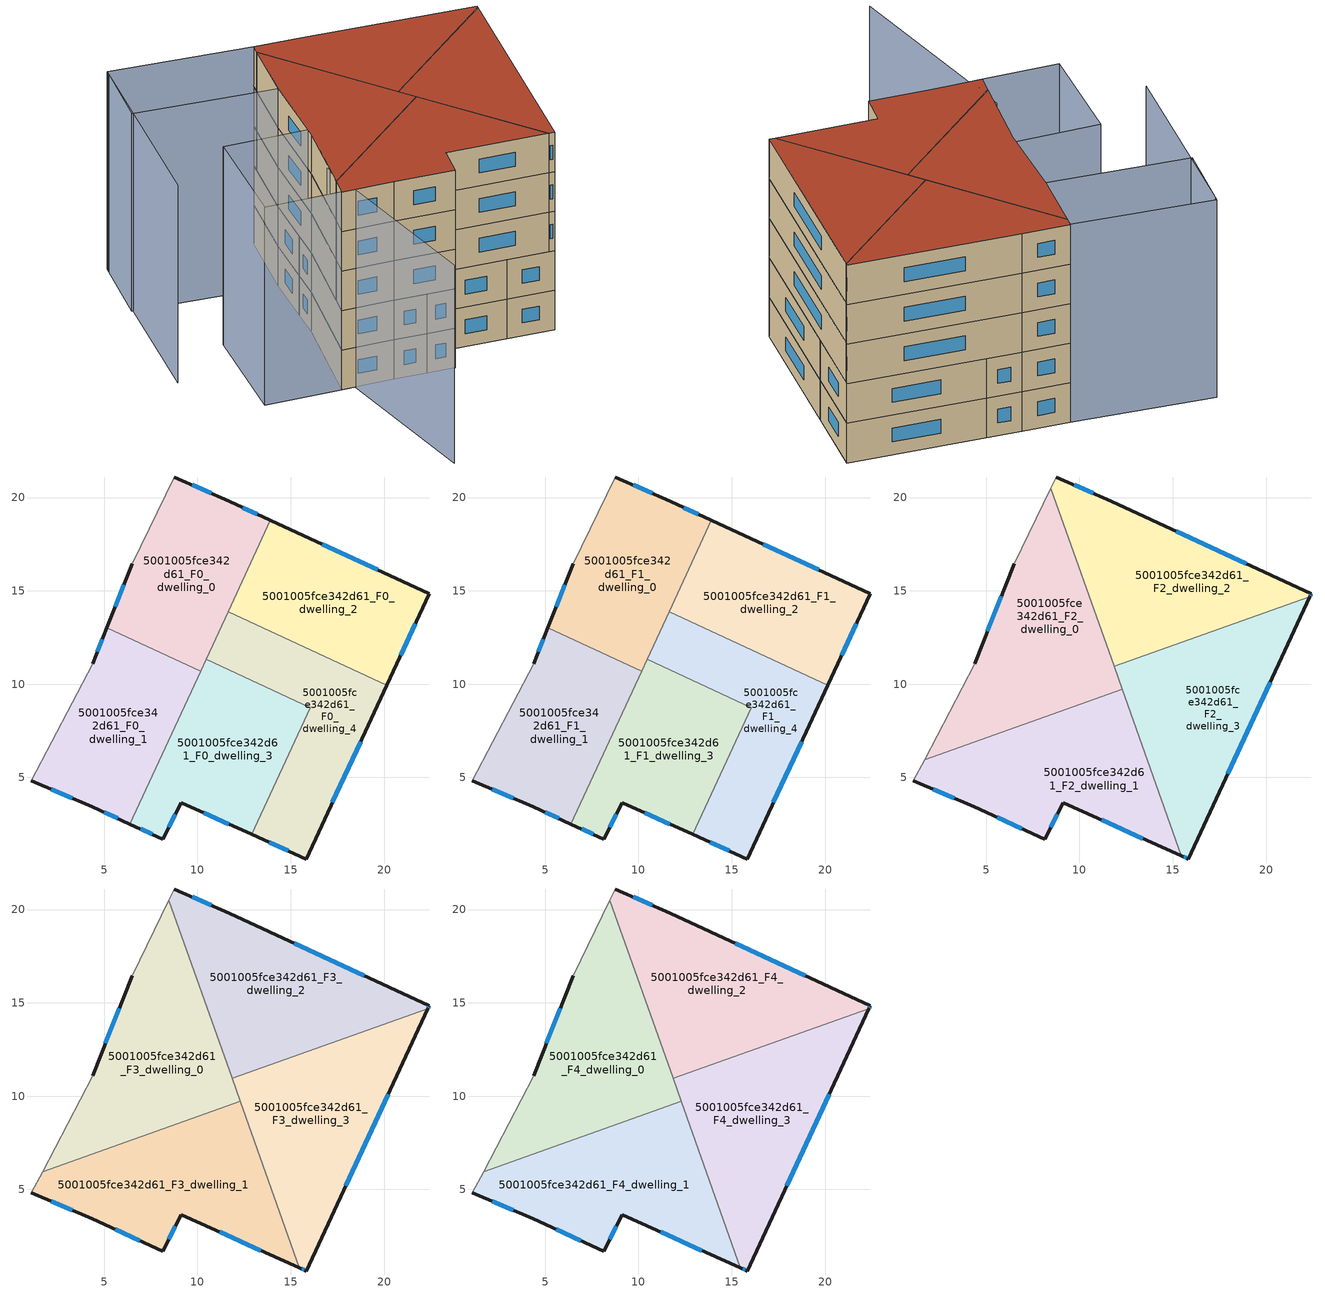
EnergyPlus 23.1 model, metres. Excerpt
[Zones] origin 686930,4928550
5001005fce342d61_F0_dwelling_0
 floor ground (EU_floor_Construction): 13.92,18.77 10.17,10.7 5.15,13.02 6.51,16.45 8.76,21.1 11.71,19.79 z0
 wall outside (EU_wall_Construction): 6.51,16.45 5.15,13.02 / 13.92,18.77 11.71,19.79 8.76,21.1 z0:3
 wall to 5001005fce342d61_F0_dwelling_1 (EU_wall_Construction): 5.15,13.02 10.17,10.7 z0:3
 wall adiabatic (EU_wall_Construction): 8.76,21.1 6.51,16.45 z0:3
 wall to 5001005fce342d61_F0_dwelling_2 (EU_wall_Construction): 11.65,13.89 13.92,18.77 z0:3
 wall to 5001005fce342d61_F0_dwelling_4 (EU_wall_Construction): 10.46,11.32 11.65,13.89 z0:3
 wall to 5001005fce342d61_F0_dwelling_3 (EU_wall_Construction): 10.17,10.69 10.46,11.32 z0:3
 window (EU_Window_Construction): 6.06,15.34 5.59,14.14 / 10.75,20.22 9.72,20.68 / 13.2,19.11 12.43,19.46 z0.98:2.02
5001005fce342d61_F0_dwelling_1
 floor ground (EU_floor_Construction): 10.17,10.7 6.38,2.5 4.36,3.42 1.1,4.81 4.39,11.1 5.15,13.02 z0
 wall outside (EU_wall_Construction): 1.1,4.81 4.36,3.42 6.38,2.5 / 5.15,13.02 4.39,11.1 z0:3
 wall adiabatic (EU_wall_Construction): 4.39,11.1 1.1,4.81 z0:3
 wall to 5001005fce342d61_F0_dwelling_3 (EU_wall_Construction): 6.38,2.5 10.17,10.7 z0:3
 window (EU_Window_Construction): 2.17,4.36 3.3,3.87 / 4.9,12.4 4.63,11.73 / 5.02,3.12 5.73,2.8 z0.98:2.02
5001005fce342d61_F0_dwelling_2
 floor ground (EU_floor_Construction): 22.42,14.84 20.15,9.95 11.65,13.89 13.92,18.77 z0
 wall outside (EU_wall_Construction): 20.15,9.95 22.42,14.84 13.92,18.77 z0:3
 wall to 5001005fce342d61_F0_dwelling_4 (EU_wall_Construction): 11.65,13.89 20.15,9.95 z0:3
 window (EU_Window_Construction): 20.89,11.54 21.68,13.25 / 19.65,16.12 16.68,17.5 z0.98:2.02
5001005fce342d61_F0_dwelling_3
 floor ground (EU_floor_Construction): 16.04,8.74 12.9,1.95 9.12,3.65 8.15,1.7 6.38,2.5 10.46,11.32 z0
 wall outside (EU_wall_Construction): 6.38,2.5 8.15,1.7 9.12,3.65 12.9,1.95 z0:3
 wall to 5001005fce342d61_F0_dwelling_4 (EU_wall_Construction): 12.9,1.95 16.04,8.74 10.46,11.32 z0:3
 window (EU_Window_Construction): 10.35,3.1 11.67,2.51 / 8.46,2.34 8.81,3.02 / 6.95,2.24 7.57,1.96 z0.98:2.02
5001005fce342d61_F0_dwelling_4
 floor ground (EU_floor_Construction): 20.15,9.95 15.83,0.63 12.9,1.95 16.04,8.74 10.46,11.32 11.65,13.89 z0
 wall outside (EU_wall_Construction): 12.9,1.95 15.83,0.63 20.15,9.95 z0:3
 window (EU_Window_Construction): 17.24,3.66 18.75,6.92 / 13.85,1.52 14.88,1.06 z0.98:2.02
5001005fce342d61_F1_dwelling_0
 floor to 5001005fce342d61_F0_dwelling_0 (EU_floor_Construction): 13.92,18.77 10.17,10.7 5.15,13.02 6.51,16.45 8.76,21.1 11.71,19.79 z3
 wall outside (EU_wall_Construction): 6.51,16.45 5.15,13.02 / 13.92,18.77 11.71,19.79 8.76,21.1 z3:6
 wall to 5001005fce342d61_F1_dwelling_1 (EU_wall_Construction): 5.15,13.02 10.17,10.7 z3:6
 wall adiabatic (EU_wall_Construction): 8.76,21.1 6.51,16.45 z3:6
 wall to 5001005fce342d61_F1_dwelling_2 (EU_wall_Construction): 11.65,13.89 13.92,18.77 z3:6
 wall to 5001005fce342d61_F1_dwelling_4 (EU_wall_Construction): 10.46,11.32 11.65,13.89 z3:6
 wall to 5001005fce342d61_F1_dwelling_3 (EU_wall_Construction): 10.17,10.69 10.46,11.32 z3:6
 window (EU_Window_Construction): 6.06,15.34 5.59,14.14 / 10.75,20.22 9.72,20.68 / 13.2,19.11 12.43,19.46 z3.98:5.02
5001005fce342d61_F1_dwelling_1
 floor to 5001005fce342d61_F0_dwelling_1 (EU_floor_Construction): 10.17,10.7 6.38,2.5 4.36,3.42 1.1,4.81 4.39,11.1 5.15,13.02 z3
 wall outside (EU_wall_Construction): 1.1,4.81 4.36,3.42 6.38,2.5 / 5.15,13.02 4.39,11.1 z3:6
 wall adiabatic (EU_wall_Construction): 4.39,11.1 1.1,4.81 z3:6
 wall to 5001005fce342d61_F1_dwelling_3 (EU_wall_Construction): 6.38,2.5 10.17,10.7 z3:6
 window (EU_Window_Construction): 2.17,4.36 3.3,3.87 / 4.9,12.4 4.63,11.73 / 5.02,3.12 5.73,2.8 z3.98:5.02
5001005fce342d61_F1_dwelling_2
 floor to 5001005fce342d61_F0_dwelling_2 (EU_floor_Construction): 22.42,14.84 20.15,9.95 11.65,13.89 13.92,18.77 z3
 wall outside (EU_wall_Construction): 20.15,9.95 22.42,14.84 13.92,18.77 z3:6
 wall to 5001005fce342d61_F1_dwelling_4 (EU_wall_Construction): 11.65,13.89 20.15,9.95 z3:6
 window (EU_Window_Construction): 20.89,11.54 21.68,13.25 / 19.65,16.12 16.68,17.5 z3.98:5.02
5001005fce342d61_F1_dwelling_3
 floor to 5001005fce342d61_F0_dwelling_3 (EU_floor_Construction): 16.04,8.74 12.9,1.95 9.12,3.65 8.15,1.7 6.38,2.5 10.46,11.32 z3
 wall outside (EU_wall_Construction): 6.38,2.5 8.15,1.7 9.12,3.65 12.9,1.95 z3:6
 wall to 5001005fce342d61_F1_dwelling_4 (EU_wall_Construction): 12.9,1.95 16.04,8.74 10.46,11.32 z3:6
 window (EU_Window_Construction): 10.35,3.1 11.67,2.51 / 8.46,2.34 8.81,3.02 / 6.95,2.24 7.57,1.96 z3.98:5.02
 ceiling adiabatic (EU_roof_Construction): 12.29,9.72 11.97,10.63 10.46,11.32 9.22,8.63 z6
5001005fce342d61_F1_dwelling_4
 floor to 5001005fce342d61_F0_dwelling_4 (EU_floor_Construction): 20.15,9.95 15.83,0.63 12.9,1.95 16.04,8.74 10.46,11.32 11.65,13.89 z3
 wall outside (EU_wall_Construction): 12.9,1.95 15.83,0.63 20.15,9.95 z3:6
 window (EU_Window_Construction): 17.24,3.66 18.75,6.92 / 13.85,1.52 14.88,1.06 z3.98:5.02
 ceiling adiabatic (EU_roof_Construction): 11.97,10.63 11.18,12.86 10.46,11.32 z6
5001005fce342d61_F2_dwelling_0
 floor to 5001005fce342d61_F1_dwelling_0 (EU_floor_Construction): 8.46,20.5 11.18,12.86 10.17,10.7 5.15,13.02 6.51,16.45 z6
 floor to 5001005fce342d61_F1_dwelling_1 (EU_floor_Construction): 10.17,10.7 9.22,8.63 1.7,5.96 4.39,11.1 5.15,13.02 z6
 floor adiabatic (EU_floor_Construction): 11.18,12.86 12.29,9.72 9.22,8.63 z6
 wall outside (EU_wall_Construction): 6.51,16.45 4.39,11.1 z6:9
 wall adiabatic (EU_wall_Construction): 8.46,20.5 6.51,16.45 / 4.39,11.1 1.7,5.96 z6:9
 wall to 5001005fce342d61_F2_dwelling_1 (EU_wall_Construction): 1.7,5.96 12.29,9.72 z6:9
 wall to 5001005fce342d61_F2_dwelling_2 (EU_wall_Construction): 11.86,10.95 8.46,20.5 z6:9
 wall to 5001005fce342d61_F2_dwelling_3 (EU_wall_Construction): 12.29,9.72 11.86,10.95 z6:9
 window (EU_Window_Construction): 5.82,14.71 5.07,12.84 z6.98:8.02
5001005fce342d61_F2_dwelling_1
 floor to 5001005fce342d61_F1_dwelling_1 (EU_floor_Construction): 9.22,8.63 6.38,2.5 4.36,3.42 1.1,4.81 1.7,5.96 z6
 floor to 5001005fce342d61_F1_dwelling_3 (EU_floor_Construction): 12.29,9.72 14.12,4.58 12.9,1.95 9.12,3.65 8.15,1.7 6.38,2.5 9.22,8.63 z6
 floor to 5001005fce342d61_F1_dwelling_4 (EU_floor_Construction): 14.12,4.58 15.46,0.8 12.9,1.95 z6
 wall outside (EU_wall_Construction): 1.1,4.81 4.36,3.42 8.15,1.7 9.12,3.65 15.46,0.8 z6:9
 wall adiabatic (EU_wall_Construction): 1.7,5.96 1.1,4.81 z6:9
 wall to 5001005fce342d61_F2_dwelling_3 (EU_wall_Construction): 15.46,0.8 12.29,9.72 z6:9
 window (EU_Window_Construction): 5.59,2.86 6.92,2.26 / 2.17,4.36 3.3,3.87 / 11.19,2.72 13.4,1.73 / 8.46,2.34 8.81,3.02 z6.98:8.02
5001005fce342d61_F2_dwelling_2
 floor to 5001005fce342d61_F1_dwelling_2 (EU_floor_Construction): 22.42,14.84 22.34,14.67 15.33,12.18 11.65,13.89 13.92,18.77 z6
 floor to 5001005fce342d61_F1_dwelling_0 (EU_floor_Construction): 13.92,18.77 11.18,12.86 8.46,20.5 8.76,21.1 11.71,19.79 z6
 floor to 5001005fce342d61_F1_dwelling_4 (EU_floor_Construction): 15.33,12.18 11.85,10.95 11.18,12.86 11.65,13.89 z6
 wall outside (EU_wall_Construction): 22.34,14.67 22.42,14.84 11.71,19.79 8.76,21.1 z6:9
 wall to 5001005fce342d61_F2_dwelling_3 (EU_wall_Construction): 11.85,10.95 22.34,14.67 z6:9
 wall adiabatic (EU_wall_Construction): 8.76,21.1 8.46,20.5 z6:9
 window (EU_Window_Construction): 10.75,20.22 9.72,20.68 / 18.94,16.45 15.19,18.18 / 22.36,14.73 22.39,14.79 z6.98:8.02
5001005fce342d61_F2_dwelling_3
 floor to 5001005fce342d61_F1_dwelling_4 (EU_floor_Construction): 20.15,9.95 15.83,0.63 15.46,0.8 14.12,4.58 16.04,8.74 11.97,10.63 11.85,10.95 15.33,12.18 z6
 floor to 5001005fce342d61_F1_dwelling_2 (EU_floor_Construction): 22.34,14.67 20.15,9.95 15.33,12.18 z6
 floor to 5001005fce342d61_F1_dwelling_3 (EU_floor_Construction): 16.04,8.74 14.12,4.58 11.97,10.63 z6
 wall outside (EU_wall_Construction): 15.46,0.8 15.83,0.63 22.34,14.67 z6:9
 window (EU_Window_Construction): 17.95,5.2 20.22,10.11 / 15.58,0.75 15.71,0.69 z6.98:8.02
5001005fce342d61_F3_dwelling_0
 floor to 5001005fce342d61_F2_dwelling_0 (EU_floor_Construction): 8.46,20.5 12.29,9.72 1.7,5.96 4.39,11.1 6.51,16.45 z9
 wall outside (EU_wall_Construction): 6.51,16.45 4.39,11.1 z9:12
 wall adiabatic (EU_wall_Construction): 8.46,20.5 6.51,16.45 / 4.39,11.1 1.7,5.96 z9:12
 wall to 5001005fce342d61_F3_dwelling_1 (EU_wall_Construction): 1.7,5.96 12.29,9.72 z9:12
 wall to 5001005fce342d61_F3_dwelling_2 (EU_wall_Construction): 11.86,10.95 8.46,20.5 z9:12
 wall to 5001005fce342d61_F3_dwelling_3 (EU_wall_Construction): 12.29,9.72 11.86,10.95 z9:12
 window (EU_Window_Construction): 5.82,14.71 5.07,12.84 z9.98:11.02
5001005fce342d61_F3_dwelling_1
 floor to 5001005fce342d61_F2_dwelling_1 (EU_floor_Construction): 12.29,9.72 15.46,0.8 9.12,3.65 8.15,1.7 4.36,3.42 1.1,4.81 1.7,5.96 z9
 wall outside (EU_wall_Construction): 1.1,4.81 4.36,3.42 8.15,1.7 9.12,3.65 15.46,0.8 z9:12
 wall adiabatic (EU_wall_Construction): 1.7,5.96 1.1,4.81 z9:12
 wall to 5001005fce342d61_F3_dwelling_3 (EU_wall_Construction): 15.46,0.8 12.29,9.72 z9:12
 window (EU_Window_Construction): 5.59,2.86 6.92,2.26 / 2.17,4.36 3.3,3.87 / 11.19,2.72 13.4,1.73 / 8.46,2.34 8.81,3.02 z9.98:11.02
5001005fce342d61_F3_dwelling_2
 floor to 5001005fce342d61_F2_dwelling_2 (EU_floor_Construction): 22.42,14.84 22.34,14.67 11.85,10.95 8.46,20.5 8.76,21.1 11.71,19.79 z9
 wall outside (EU_wall_Construction): 22.34,14.67 22.42,14.84 11.71,19.79 8.76,21.1 z9:12
 wall to 5001005fce342d61_F3_dwelling_3 (EU_wall_Construction): 11.85,10.95 22.34,14.67 z9:12
 wall adiabatic (EU_wall_Construction): 8.76,21.1 8.46,20.5 z9:12
 window (EU_Window_Construction): 10.75,20.22 9.72,20.68 / 18.94,16.45 15.19,18.18 / 22.36,14.73 22.39,14.79 z9.98:11.02
5001005fce342d61_F3_dwelling_3
 floor to 5001005fce342d61_F2_dwelling_3 (EU_floor_Construction): 22.34,14.67 15.83,0.63 15.46,0.8 11.85,10.95 z9
 wall outside (EU_wall_Construction): 15.46,0.8 15.83,0.63 22.34,14.67 z9:12
 window (EU_Window_Construction): 17.95,5.2 20.22,10.11 / 15.58,0.75 15.71,0.69 z9.98:11.02
5001005fce342d61_F4_dwelling_0
 floor to 5001005fce342d61_F3_dwelling_0 (EU_floor_Construction): 8.46,20.5 12.29,9.72 1.7,5.96 4.39,11.1 6.51,16.45 z12
 wall outside (EU_wall_Construction): 6.51,16.45 4.39,11.1 z12:15
 wall adiabatic (EU_wall_Construction): 8.46,20.5 6.51,16.45 / 4.39,11.1 1.7,5.96 z12:15
 wall to 5001005fce342d61_F4_dwelling_1 (EU_wall_Construction): 1.7,5.96 12.29,9.72 z12:15
 wall to 5001005fce342d61_F4_dwelling_2 (EU_wall_Construction): 11.86,10.95 8.46,20.5 z12:15
 wall to 5001005fce342d61_F4_dwelling_3 (EU_wall_Construction): 12.29,9.72 11.86,10.95 z12:15
 window (EU_Window_Construction): 5.82,14.71 5.07,12.84 z12.98:14.02
 roof outside (EU_roof_Construction): 12.29,9.72 8.46,20.5 6.51,16.45 4.39,11.1 1.7,5.96 z15
5001005fce342d61_F4_dwelling_1
 floor to 5001005fce342d61_F3_dwelling_1 (EU_floor_Construction): 12.29,9.72 15.46,0.8 9.12,3.65 8.15,1.7 4.36,3.42 1.1,4.81 1.7,5.96 z12
 wall outside (EU_wall_Construction): 1.1,4.81 4.36,3.42 8.15,1.7 9.12,3.65 15.46,0.8 z12:15
 wall adiabatic (EU_wall_Construction): 1.7,5.96 1.1,4.81 z12:15
 wall to 5001005fce342d61_F4_dwelling_3 (EU_wall_Construction): 15.46,0.8 12.29,9.72 z12:15
 window (EU_Window_Construction): 5.59,2.86 6.92,2.26 / 2.17,4.36 3.3,3.87 / 11.19,2.72 13.4,1.73 / 8.46,2.34 8.81,3.02 z12.98:14.02
 roof outside (EU_roof_Construction): 15.46,0.8 12.29,9.72 1.7,5.96 1.1,4.81 4.36,3.42 8.15,1.7 9.12,3.65 z15
5001005fce342d61_F4_dwelling_2
 floor to 5001005fce342d61_F3_dwelling_2 (EU_floor_Construction): 22.42,14.84 22.34,14.67 11.85,10.95 8.46,20.5 8.76,21.1 11.71,19.79 z12
 wall outside (EU_wall_Construction): 22.34,14.67 22.42,14.84 11.71,19.79 8.76,21.1 z12:15
 wall to 5001005fce342d61_F4_dwelling_3 (EU_wall_Construction): 11.85,10.95 22.34,14.67 z12:15
 wall adiabatic (EU_wall_Construction): 8.76,21.1 8.46,20.5 z12:15
 window (EU_Window_Construction): 10.75,20.22 9.72,20.68 / 18.94,16.45 15.19,18.18 / 22.36,14.73 22.39,14.79 z12.98:14.02
 roof outside (EU_roof_Construction): 22.34,14.67 22.42,14.84 11.71,19.79 8.76,21.1 8.46,20.5 11.85,10.95 z15
5001005fce342d61_F4_dwelling_3
 floor to 5001005fce342d61_F3_dwelling_3 (EU_floor_Construction): 22.34,14.67 15.83,0.63 15.46,0.8 11.85,10.95 z12
 wall outside (EU_wall_Construction): 15.46,0.8 15.83,0.63 22.34,14.67 z12:15
 window (EU_Window_Construction): 17.95,5.2 20.22,10.11 / 15.58,0.75 15.71,0.69 z12.98:14.02
 roof outside (EU_roof_Construction): 15.83,0.63 22.34,14.67 11.85,10.95 15.46,0.8 z15
shading: 2.38,7.48 0.42,-6.4 / -0.19,25.08 -5.94,12.55 / 1.62,4.59 -3.71,6.85 / -3.71,6.85 -0.74,13.86 / -0.74,13.86 4.59,11.59 / 4.59,11.59 1.62,4.59 / 8.75,21.1 6.5,16.45 / 6.5,16.45 -2.31,20.72 / -2.31,20.72 -0.06,25.37 / -0.06,25.37 8.75,21.1 z0:15
[Building]
EU S2 Campaign: North Axis=0; Terrain=City; Solar Distribution=FullExterior
[Site:Location]
Bologna: Latitude=44.5; Longitude=11.25; Time Zone=1; Elevation=37
[SizingPeriod:WeatherFileDays]
AnnualSizingPeriod: Begin Month=1; Begin Day of Month=1; End Month=12; End Day of Month=31; Day of Week for Start Day=Monday; Use Weather File Daylight Saving Period=No; Use Weather File Rain and Snow Indicators=No
[MATERIAL]
EU_InternalMass_Material: Roughness=MediumRough; Thickness=0.1; Conductivity=1; Density=1800; Specific Heat=900; Thermal Absorptance=0.9; Solar Absorptance=0.7; Visible Absorptance=0.7
[MATERIAL:NOMASS] Roughness=MediumRough; Thermal Absorptance=0.9; Solar Absorptance=0.7; Visible Absorptance=0.7
Name | Thermal Resistance
EU_wall_NoMass | 0.905828
EU_roof_NoMass | 0.37593
EU_floor_NoMass | 0.67114
[WINDOWMATERIAL:SIMPLEGLAZINGSYSTEM]
EU_Window_SimpleGlazing: UFactor=4.52486; Solar Heat Gain Coefficient=0.85; Visible Transmittance=0.85
[CONSTRUCTION]
EU_wall_Construction: EU_wall_NoMass
EU_roof_Construction: EU_roof_NoMass
EU_floor_Construction: EU_floor_NoMass
EU_Window_Construction: EU_Window_SimpleGlazing
EU_InternalMass_Construction: EU_InternalMass_Material
[ZONE] Type=1; Multiplier=1; Ceiling Height=autocalculate; Floor Area=autocalculate; Part of Total Floor Area=Yes
Name | Volume
5001005fce342d61_F0_dwelling_0; 5001005fce342d61_F1_dwelling_0 | 151.421
5001005fce342d61_F2_dwelling_0; 5001005fce342d61_F3_dwelling_0; 5001005fce342d61_F4_dwelling_0 | 189.269
5001005fce342d61_F0_dwelling_1; 5001005fce342d61_F1_dwelling_1 | 151.427
5001005fce342d61_F2_dwelling_1; 5001005fce342d61_F3_dwelling_1; 5001005fce342d61_F4_dwelling_1 | 189.278
5001005fce342d61_F0_dwelling_2; 5001005fce342d61_F1_dwelling_2 | 151.412
5001005fce342d61_F2_dwelling_2; 5001005fce342d61_F3_dwelling_2; 5001005fce342d61_F4_dwelling_2 | 189.273
5001005fce342d61_F0_dwelling_3; 5001005fce342d61_F1_dwelling_3 | 151.397
5001005fce342d61_F2_dwelling_3; 5001005fce342d61_F3_dwelling_3; 5001005fce342d61_F4_dwelling_3 | 189.267
5001005fce342d61_F0_dwelling_4; 5001005fce342d61_F1_dwelling_4 | 151.415
[INTERNALMASS] Construction=EU_InternalMass_Construction
Name | Zone or ZoneList | Surface Area
5001005fce342d61_F0_dwelling_0_EU_InternalMass | 5001005fce342d61_F0_dwelling_0 | 50.4741
5001005fce342d61_F0_dwelling_1_EU_InternalMass | 5001005fce342d61_F0_dwelling_1 | 50.4758
5001005fce342d61_F0_dwelling_2_EU_InternalMass | 5001005fce342d61_F0_dwelling_2 | 50.4732
5001005fce342d61_F0_dwelling_3_EU_InternalMass | 5001005fce342d61_F0_dwelling_3 | 50.466
5001005fce342d61_F0_dwelling_4_EU_InternalMass | 5001005fce342d61_F0_dwelling_4 | 50.4718
5001005fce342d61_F1_dwelling_0_EU_InternalMass | 5001005fce342d61_F1_dwelling_0 | 50.4741
5001005fce342d61_F1_dwelling_1_EU_InternalMass | 5001005fce342d61_F1_dwelling_1 | 50.4758
5001005fce342d61_F1_dwelling_2_EU_InternalMass | 5001005fce342d61_F1_dwelling_2 | 50.4732
5001005fce342d61_F1_dwelling_3_EU_InternalMass | 5001005fce342d61_F1_dwelling_3 | 50.466
5001005fce342d61_F1_dwelling_4_EU_InternalMass | 5001005fce342d61_F1_dwelling_4 | 50.4718
5001005fce342d61_F2_dwelling_0_EU_InternalMass | 5001005fce342d61_F2_dwelling_0 | 63.0898
5001005fce342d61_F2_dwelling_1_EU_InternalMass | 5001005fce342d61_F2_dwelling_1 | 63.0922
5001005fce342d61_F2_dwelling_2_EU_InternalMass | 5001005fce342d61_F2_dwelling_2 | 63.0912
5001005fce342d61_F2_dwelling_3_EU_InternalMass | 5001005fce342d61_F2_dwelling_3 | 63.0892
5001005fce342d61_F3_dwelling_0_EU_InternalMass | 5001005fce342d61_F3_dwelling_0 | 63.0898
5001005fce342d61_F3_dwelling_1_EU_InternalMass | 5001005fce342d61_F3_dwelling_1 | 63.0922
5001005fce342d61_F3_dwelling_2_EU_InternalMass | 5001005fce342d61_F3_dwelling_2 | 63.0912
5001005fce342d61_F3_dwelling_3_EU_InternalMass | 5001005fce342d61_F3_dwelling_3 | 63.0892
5001005fce342d61_F4_dwelling_0_EU_InternalMass | 5001005fce342d61_F4_dwelling_0 | 63.0898
5001005fce342d61_F4_dwelling_1_EU_InternalMass | 5001005fce342d61_F4_dwelling_1 | 63.0922
5001005fce342d61_F4_dwelling_2_EU_InternalMass | 5001005fce342d61_F4_dwelling_2 | 63.0912
5001005fce342d61_F4_dwelling_3_EU_InternalMass | 5001005fce342d61_F4_dwelling_3 | 63.0892
[OTHEREQUIPMENT] Fuel Type=Electricity; Design Level Calculation Method=Watts/Area; Power per Zone Floor Area=1; Fraction Latent=0; Fraction Radiant=0; Fraction Lost=0; Carbon Dioxide Generation Rate=0; EndUse Subcategory=EU_Step8_InternalGains
Name | Zone or ZoneList or Space or SpaceList | Schedule
EU_Step8_InternalGain_5001005fce342d61_F0_dwelling_0_f000 | 5001005fce342d61_F0_dwelling_0 | EU_Step8_GainSchedule_5001005fce342d61_F0_dwelling_0_f000
EU_Step8_InternalGain_5001005fce342d61_F0_dwelling_1_f000 | 5001005fce342d61_F0_dwelling_1 | EU_Step8_GainSchedule_5001005fce342d61_F0_dwelling_1_f000
EU_Step8_InternalGain_5001005fce342d61_F0_dwelling_2_f000 | 5001005fce342d61_F0_dwelling_2 | EU_Step8_GainSchedule_5001005fce342d61_F0_dwelling_2_f000
EU_Step8_InternalGain_5001005fce342d61_F0_dwelling_3_f000 | 5001005fce342d61_F0_dwelling_3 | EU_Step8_GainSchedule_5001005fce342d61_F0_dwelling_3_f000
EU_Step8_InternalGain_5001005fce342d61_F0_dwelling_4_f000 | 5001005fce342d61_F0_dwelling_4 | EU_Step8_GainSchedule_5001005fce342d61_F0_dwelling_4_f000
EU_Step8_InternalGain_5001005fce342d61_F1_dwelling_0_f000 | 5001005fce342d61_F1_dwelling_0 | EU_Step8_GainSchedule_5001005fce342d61_F1_dwelling_0_f000
EU_Step8_InternalGain_5001005fce342d61_F1_dwelling_1_f000 | 5001005fce342d61_F1_dwelling_1 | EU_Step8_GainSchedule_5001005fce342d61_F1_dwelling_1_f000
EU_Step8_InternalGain_5001005fce342d61_F1_dwelling_2_f000 | 5001005fce342d61_F1_dwelling_2 | EU_Step8_GainSchedule_5001005fce342d61_F1_dwelling_2_f000
EU_Step8_InternalGain_5001005fce342d61_F1_dwelling_3_f000 | 5001005fce342d61_F1_dwelling_3 | EU_Step8_GainSchedule_5001005fce342d61_F1_dwelling_3_f000
EU_Step8_InternalGain_5001005fce342d61_F1_dwelling_4_f000 | 5001005fce342d61_F1_dwelling_4 | EU_Step8_GainSchedule_5001005fce342d61_F1_dwelling_4_f000
EU_Step8_InternalGain_5001005fce342d61_F2_dwelling_0_f000 | 5001005fce342d61_F2_dwelling_0 | EU_Step8_GainSchedule_5001005fce342d61_F2_dwelling_0_f000
EU_Step8_InternalGain_5001005fce342d61_F2_dwelling_1_f000 | 5001005fce342d61_F2_dwelling_1 | EU_Step8_GainSchedule_5001005fce342d61_F2_dwelling_1_f000
EU_Step8_InternalGain_5001005fce342d61_F2_dwelling_2_f000 | 5001005fce342d61_F2_dwelling_2 | EU_Step8_GainSchedule_5001005fce342d61_F2_dwelling_2_f000
EU_Step8_InternalGain_5001005fce342d61_F2_dwelling_3_f000 | 5001005fce342d61_F2_dwelling_3 | EU_Step8_GainSchedule_5001005fce342d61_F2_dwelling_3_f000
EU_Step8_InternalGain_5001005fce342d61_F3_dwelling_0_f000 | 5001005fce342d61_F3_dwelling_0 | EU_Step8_GainSchedule_5001005fce342d61_F3_dwelling_0_f000
EU_Step8_InternalGain_5001005fce342d61_F3_dwelling_1_f000 | 5001005fce342d61_F3_dwelling_1 | EU_Step8_GainSchedule_5001005fce342d61_F3_dwelling_1_f000
EU_Step8_InternalGain_5001005fce342d61_F3_dwelling_2_f000 | 5001005fce342d61_F3_dwelling_2 | EU_Step8_GainSchedule_5001005fce342d61_F3_dwelling_2_f000
EU_Step8_InternalGain_5001005fce342d61_F3_dwelling_3_f000 | 5001005fce342d61_F3_dwelling_3 | EU_Step8_GainSchedule_5001005fce342d61_F3_dwelling_3_f000
EU_Step8_InternalGain_5001005fce342d61_F4_dwelling_0_f000 | 5001005fce342d61_F4_dwelling_0 | EU_Step8_GainSchedule_5001005fce342d61_F4_dwelling_0_f000
EU_Step8_InternalGain_5001005fce342d61_F4_dwelling_1_f000 | 5001005fce342d61_F4_dwelling_1 | EU_Step8_GainSchedule_5001005fce342d61_F4_dwelling_1_f000
EU_Step8_InternalGain_5001005fce342d61_F4_dwelling_2_f000 | 5001005fce342d61_F4_dwelling_2 | EU_Step8_GainSchedule_5001005fce342d61_F4_dwelling_2_f000
EU_Step8_InternalGain_5001005fce342d61_F4_dwelling_3_f000 | 5001005fce342d61_F4_dwelling_3 | EU_Step8_GainSchedule_5001005fce342d61_F4_dwelling_3_f000
[ZONEVENTILATION:DESIGNFLOWRATE] Schedule=EU_AlwaysOn; Design Flow Rate Calculation Method=AirChanges/Hour; Air Changes per Hour=0.73129; Ventilation Type=Natural; Fan Pressure Rise=0; Fan Total Efficiency=1; Constant Term Coefficient=1; Temperature Term Coefficient=0; Velocity Term Coefficient=0; Velocity Squared Term Coefficient=0; Minimum Indoor Temperature=-100; Maximum Indoor Temperature=100; Delta Temperature=-100; Minimum Outdoor Temperature=-100; Maximum Outdoor Temperature=100; Maximum Wind Speed=40
Name | Zone or ZoneList or Space or SpaceList
EU_ConstantAir_5001005fce342d61_F0_dwelling_0 | 5001005fce342d61_F0_dwelling_0
EU_ConstantAir_5001005fce342d61_F0_dwelling_1 | 5001005fce342d61_F0_dwelling_1
EU_ConstantAir_5001005fce342d61_F0_dwelling_2 | 5001005fce342d61_F0_dwelling_2
EU_ConstantAir_5001005fce342d61_F0_dwelling_3 | 5001005fce342d61_F0_dwelling_3
EU_ConstantAir_5001005fce342d61_F0_dwelling_4 | 5001005fce342d61_F0_dwelling_4
EU_ConstantAir_5001005fce342d61_F1_dwelling_0 | 5001005fce342d61_F1_dwelling_0
EU_ConstantAir_5001005fce342d61_F1_dwelling_1 | 5001005fce342d61_F1_dwelling_1
EU_ConstantAir_5001005fce342d61_F1_dwelling_2 | 5001005fce342d61_F1_dwelling_2
EU_ConstantAir_5001005fce342d61_F1_dwelling_3 | 5001005fce342d61_F1_dwelling_3
EU_ConstantAir_5001005fce342d61_F1_dwelling_4 | 5001005fce342d61_F1_dwelling_4
EU_ConstantAir_5001005fce342d61_F2_dwelling_0 | 5001005fce342d61_F2_dwelling_0
EU_ConstantAir_5001005fce342d61_F2_dwelling_1 | 5001005fce342d61_F2_dwelling_1
EU_ConstantAir_5001005fce342d61_F2_dwelling_2 | 5001005fce342d61_F2_dwelling_2
EU_ConstantAir_5001005fce342d61_F2_dwelling_3 | 5001005fce342d61_F2_dwelling_3
EU_ConstantAir_5001005fce342d61_F3_dwelling_0 | 5001005fce342d61_F3_dwelling_0
EU_ConstantAir_5001005fce342d61_F3_dwelling_1 | 5001005fce342d61_F3_dwelling_1
EU_ConstantAir_5001005fce342d61_F3_dwelling_2 | 5001005fce342d61_F3_dwelling_2
EU_ConstantAir_5001005fce342d61_F3_dwelling_3 | 5001005fce342d61_F3_dwelling_3
EU_ConstantAir_5001005fce342d61_F4_dwelling_0 | 5001005fce342d61_F4_dwelling_0
EU_ConstantAir_5001005fce342d61_F4_dwelling_1 | 5001005fce342d61_F4_dwelling_1
EU_ConstantAir_5001005fce342d61_F4_dwelling_2 | 5001005fce342d61_F4_dwelling_2
EU_ConstantAir_5001005fce342d61_F4_dwelling_3 | 5001005fce342d61_F4_dwelling_3
[HVACTEMPLATE:THERMOSTAT] Constant Heating Setpoint=20; Constant Cooling Setpoint=50
EU_HeatOnly_5001005fce342d61_F0_dwelling_0; EU_HeatOnly_5001005fce342d61_F0_dwelling_1; EU_HeatOnly_5001005fce342d61_F0_dwelling_2; EU_HeatOnly_5001005fce342d61_F0_dwelling_3; EU_HeatOnly_5001005fce342d61_F0_dwelling_4; EU_HeatOnly_5001005fce342d61_F1_dwelling_0; EU_HeatOnly_5001005fce342d61_F1_dwelling_1; EU_HeatOnly_5001005fce342d61_F1_dwelling_2; EU_HeatOnly_5001005fce342d61_F1_dwelling_3; EU_HeatOnly_5001005fce342d61_F1_dwelling_4; EU_HeatOnly_5001005fce342d61_F2_dwelling_0; EU_HeatOnly_5001005fce342d61_F2_dwelling_1; EU_HeatOnly_5001005fce342d61_F2_dwelling_2; EU_HeatOnly_5001005fce342d61_F2_dwelling_3; EU_HeatOnly_5001005fce342d61_F3_dwelling_0; EU_HeatOnly_5001005fce342d61_F3_dwelling_1; EU_HeatOnly_5001005fce342d61_F3_dwelling_2; EU_HeatOnly_5001005fce342d61_F3_dwelling_3; EU_HeatOnly_5001005fce342d61_F4_dwelling_0; EU_HeatOnly_5001005fce342d61_F4_dwelling_1; EU_HeatOnly_5001005fce342d61_F4_dwelling_2; EU_HeatOnly_5001005fce342d61_F4_dwelling_3
[HVACTEMPLATE:ZONE:IDEALLOADSAIRSYSTEM] System Availability Schedule=EU_AlwaysOn; Maximum Heating Supply Air Temperature=50; Minimum Cooling Supply Air Temperature=13; Maximum Heating Supply Air Humidity Ratio=0.0156; Minimum Cooling Supply Air Humidity Ratio=0.0077; Heating Limit=NoLimit; Cooling Limit=NoLimit; Heating Availability Schedule=EU_AlwaysOn; Cooling Availability Schedule=EU_CoolingOff; Dehumidification Control Type=ConstantSensibleHeatRatio; Cooling Sensible Heat Ratio=0.7; Dehumidification Setpoint=60; Humidification Control Type=None; Humidification Setpoint=30; Outdoor Air Method=None; Outdoor Air Flow Rate per Person=0.00944; Outdoor Air Flow Rate per Zone Floor Area=0; Outdoor Air Flow Rate per Zone=0; Demand Controlled Ventilation Type=None; Outdoor Air Economizer Type=NoEconomizer; Heat Recovery Type=None; Sensible Heat Recovery Effectiveness=0.7; Latent Heat Recovery Effectiveness=0.65
Name | Template Thermostat
5001005fce342d61_F0_dwelling_0 | EU_HeatOnly_5001005fce342d61_F0_dwelling_0
5001005fce342d61_F0_dwelling_1 | EU_HeatOnly_5001005fce342d61_F0_dwelling_1
5001005fce342d61_F0_dwelling_2 | EU_HeatOnly_5001005fce342d61_F0_dwelling_2
5001005fce342d61_F0_dwelling_3 | EU_HeatOnly_5001005fce342d61_F0_dwelling_3
5001005fce342d61_F0_dwelling_4 | EU_HeatOnly_5001005fce342d61_F0_dwelling_4
5001005fce342d61_F1_dwelling_0 | EU_HeatOnly_5001005fce342d61_F1_dwelling_0
5001005fce342d61_F1_dwelling_1 | EU_HeatOnly_5001005fce342d61_F1_dwelling_1
5001005fce342d61_F1_dwelling_2 | EU_HeatOnly_5001005fce342d61_F1_dwelling_2
5001005fce342d61_F1_dwelling_3 | EU_HeatOnly_5001005fce342d61_F1_dwelling_3
5001005fce342d61_F1_dwelling_4 | EU_HeatOnly_5001005fce342d61_F1_dwelling_4
5001005fce342d61_F2_dwelling_0 | EU_HeatOnly_5001005fce342d61_F2_dwelling_0
5001005fce342d61_F2_dwelling_1 | EU_HeatOnly_5001005fce342d61_F2_dwelling_1
5001005fce342d61_F2_dwelling_2 | EU_HeatOnly_5001005fce342d61_F2_dwelling_2
5001005fce342d61_F2_dwelling_3 | EU_HeatOnly_5001005fce342d61_F2_dwelling_3
5001005fce342d61_F3_dwelling_0 | EU_HeatOnly_5001005fce342d61_F3_dwelling_0
5001005fce342d61_F3_dwelling_1 | EU_HeatOnly_5001005fce342d61_F3_dwelling_1
5001005fce342d61_F3_dwelling_2 | EU_HeatOnly_5001005fce342d61_F3_dwelling_2
5001005fce342d61_F3_dwelling_3 | EU_HeatOnly_5001005fce342d61_F3_dwelling_3
5001005fce342d61_F4_dwelling_0 | EU_HeatOnly_5001005fce342d61_F4_dwelling_0
5001005fce342d61_F4_dwelling_1 | EU_HeatOnly_5001005fce342d61_F4_dwelling_1
5001005fce342d61_F4_dwelling_2 | EU_HeatOnly_5001005fce342d61_F4_dwelling_2
5001005fce342d61_F4_dwelling_3 | EU_HeatOnly_5001005fce342d61_F4_dwelling_3
[SIZING:ZONE] Zone Cooling Design Supply Air Temperature Input Method=SupplyAirTemperature; Zone Cooling Design Supply Air Temperature=13; Zone Heating Design Supply Air Temperature Input Method=SupplyAirTemperature; Zone Heating Design Supply Air Temperature=50; Zone Cooling Design Supply Air Humidity Ratio=0.008; Zone Heating Design Supply Air Humidity Ratio=0.008; Cooling Design Air Flow Method=DesignDay; Cooling Design Air Flow Rate=0; Cooling Minimum Air Flow per Zone Floor Area=0.000762; Cooling Minimum Air Flow=0; Cooling Minimum Air Flow Fraction=0.2; Heating Design Air Flow Method=DesignDay; Heating Design Air Flow Rate=0; Heating Maximum Air Flow per Zone Floor Area=0.002032; Heating Maximum Air Flow=0.141576; Heating Maximum Air Flow Fraction=0.3; Account for Dedicated Outdoor Air System=No; Dedicated Outdoor Air System Control Strategy=NeutralSupplyAir; Dedicated Outdoor Air Low Setpoint Temperature for Design=autosize; Dedicated Outdoor Air High Setpoint Temperature for Design=autosize; Zone Load Sizing Method=Sensible Load Only No Latent Load; Zone Latent Cooling Design Supply Air Humidity Ratio Input Method=HumidityRatioDifference; Zone Cooling Design Supply Air Humidity Ratio Difference=0.005; Zone Latent Heating Design Supply Air Humidity Ratio Input Method=HumidityRatioDifference; Zone Humidification Design Supply Air Humidity Ratio Difference=0.005
5001005fce342d61_F0_dwelling_0; 5001005fce342d61_F0_dwelling_1; 5001005fce342d61_F0_dwelling_2; 5001005fce342d61_F0_dwelling_3; 5001005fce342d61_F0_dwelling_4; 5001005fce342d61_F1_dwelling_0; 5001005fce342d61_F1_dwelling_1; 5001005fce342d61_F1_dwelling_2; 5001005fce342d61_F1_dwelling_3; 5001005fce342d61_F1_dwelling_4; 5001005fce342d61_F2_dwelling_0; 5001005fce342d61_F2_dwelling_1; 5001005fce342d61_F2_dwelling_2; 5001005fce342d61_F2_dwelling_3; 5001005fce342d61_F3_dwelling_0; 5001005fce342d61_F3_dwelling_1; 5001005fce342d61_F3_dwelling_2; 5001005fce342d61_F3_dwelling_3; 5001005fce342d61_F4_dwelling_0; 5001005fce342d61_F4_dwelling_1; 5001005fce342d61_F4_dwelling_2; 5001005fce342d61_F4_dwelling_3
[SCHEDULE:CONSTANT]
Name | Hourly Value
EU_AlwaysOn | 1
EU_CoolingOff | 0
[SCHEDULE:FILE] Column Number=1; Rows to Skip at Top=0; Number of Hours of Data=8760; Column Separator=Comma; Interpolate to Timestep=No; Minutes per Item=60; Adjust Schedule for Daylight Savings=Yes
Name | File
EU_Step8_GainSchedule_5001005fce342d61_F0_dwelling_0_f000 | ../../schedules/5001005fce342d61/5001005fce342d61_F0_dwelling_0_f000_gain.csv
EU_Step8_GainSchedule_5001005fce342d61_F0_dwelling_1_f000 | ../../schedules/5001005fce342d61/5001005fce342d61_F0_dwelling_1_f000_gain.csv
EU_Step8_GainSchedule_5001005fce342d61_F0_dwelling_2_f000 | ../../schedules/5001005fce342d61/5001005fce342d61_F0_dwelling_2_f000_gain.csv
EU_Step8_GainSchedule_5001005fce342d61_F0_dwelling_3_f000 | ../../schedules/5001005fce342d61/5001005fce342d61_F0_dwelling_3_f000_gain.csv
EU_Step8_GainSchedule_5001005fce342d61_F0_dwelling_4_f000 | ../../schedules/5001005fce342d61/5001005fce342d61_F0_dwelling_4_f000_gain.csv
EU_Step8_GainSchedule_5001005fce342d61_F1_dwelling_0_f000 | ../../schedules/5001005fce342d61/5001005fce342d61_F1_dwelling_0_f000_gain.csv
EU_Step8_GainSchedule_5001005fce342d61_F1_dwelling_1_f000 | ../../schedules/5001005fce342d61/5001005fce342d61_F1_dwelling_1_f000_gain.csv
EU_Step8_GainSchedule_5001005fce342d61_F1_dwelling_2_f000 | ../../schedules/5001005fce342d61/5001005fce342d61_F1_dwelling_2_f000_gain.csv
EU_Step8_GainSchedule_5001005fce342d61_F1_dwelling_3_f000 | ../../schedules/5001005fce342d61/5001005fce342d61_F1_dwelling_3_f000_gain.csv
EU_Step8_GainSchedule_5001005fce342d61_F1_dwelling_4_f000 | ../../schedules/5001005fce342d61/5001005fce342d61_F1_dwelling_4_f000_gain.csv
EU_Step8_GainSchedule_5001005fce342d61_F2_dwelling_0_f000 | ../../schedules/5001005fce342d61/5001005fce342d61_F2_dwelling_0_f000_gain.csv
EU_Step8_GainSchedule_5001005fce342d61_F2_dwelling_1_f000 | ../../schedules/5001005fce342d61/5001005fce342d61_F2_dwelling_1_f000_gain.csv
EU_Step8_GainSchedule_5001005fce342d61_F2_dwelling_2_f000 | ../../schedules/5001005fce342d61/5001005fce342d61_F2_dwelling_2_f000_gain.csv
EU_Step8_GainSchedule_5001005fce342d61_F2_dwelling_3_f000 | ../../schedules/5001005fce342d61/5001005fce342d61_F2_dwelling_3_f000_gain.csv
EU_Step8_GainSchedule_5001005fce342d61_F3_dwelling_0_f000 | ../../schedules/5001005fce342d61/5001005fce342d61_F3_dwelling_0_f000_gain.csv
EU_Step8_GainSchedule_5001005fce342d61_F3_dwelling_1_f000 | ../../schedules/5001005fce342d61/5001005fce342d61_F3_dwelling_1_f000_gain.csv
EU_Step8_GainSchedule_5001005fce342d61_F3_dwelling_2_f000 | ../../schedules/5001005fce342d61/5001005fce342d61_F3_dwelling_2_f000_gain.csv
EU_Step8_GainSchedule_5001005fce342d61_F3_dwelling_3_f000 | ../../schedules/5001005fce342d61/5001005fce342d61_F3_dwelling_3_f000_gain.csv
EU_Step8_GainSchedule_5001005fce342d61_F4_dwelling_0_f000 | ../../schedules/5001005fce342d61/5001005fce342d61_F4_dwelling_0_f000_gain.csv
EU_Step8_GainSchedule_5001005fce342d61_F4_dwelling_1_f000 | ../../schedules/5001005fce342d61/5001005fce342d61_F4_dwelling_1_f000_gain.csv
EU_Step8_GainSchedule_5001005fce342d61_F4_dwelling_2_f000 | ../../schedules/5001005fce342d61/5001005fce342d61_F4_dwelling_2_f000_gain.csv
EU_Step8_GainSchedule_5001005fce342d61_F4_dwelling_3_f000 | ../../schedules/5001005fce342d61/5001005fce342d61_F4_dwelling_3_f000_gain.csv
